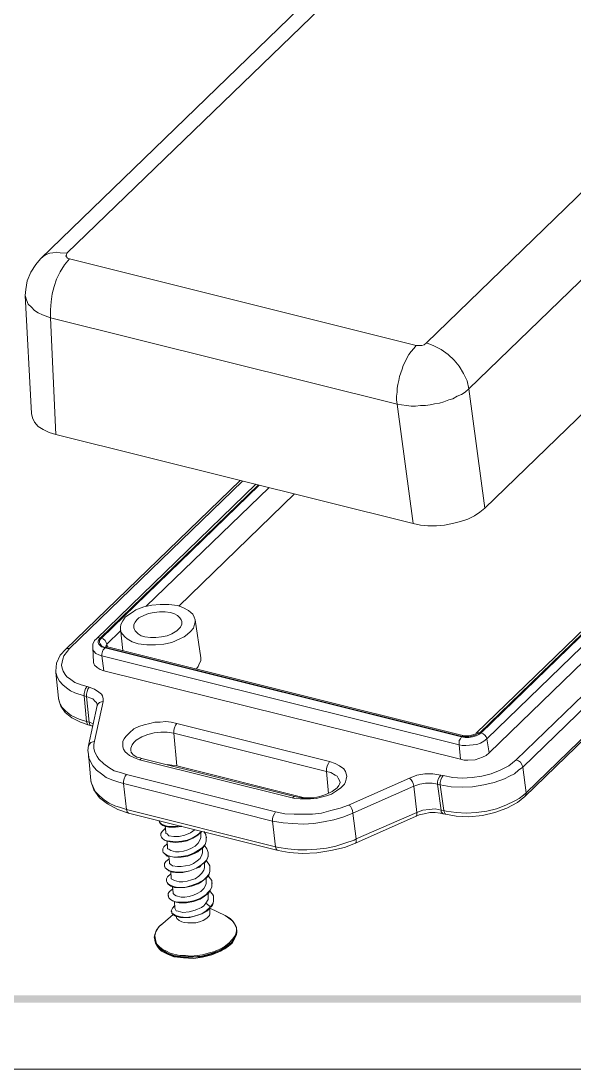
# Model space of a CAD drawing. Header units: millimetres. Extents: x 0 to 282, y 0 to 196.
# Drawn here: x 129 to 167.2, y 0 to 72.3 of the extents above; entities that cross this region are included whole.
import ezdxf

# ---------------------------------------------------------------- set-up
doc = ezdxf.new("R2010")
doc.units = ezdxf.units.MM

msp = doc.modelspace()

# ---------------------------------------------------------------- hatches: boundary and pattern name
h = msp.add_hatch(color=0)
h.dxf.hatch_style = 2
h.paths.add_polyline_path([(277.071561, 4.572), (276.563561, 5.08), (4.826, 4.572)])
h = msp.add_hatch(color=0)
h.dxf.hatch_style = 2
h.paths.add_polyline_path([(276.563561, 5.08), (4.826, 4.572), (4.826, 5.08)])

# ---------------------------------------------------------------- linework, layer by layer
at = {"color": 0, "lineweight": 0}
msp.add_lwpolyline([(0, 0), (281.643667, 0), (281.643667, 195.707), (0, 195.707)], close=True, dxfattribs=at)
for points in [[(155.109227, 78.401227), (132.206894, 56.260894)], [(153.246561, 78.020228), (130.386561, 55.879894)], [(157.014227, 50.080227), (179.874227, 72.220561)], [(159.935227, 46.905227), (182.837561, 69.045561)], [(161.035894, 38.692561), (184.361561, 61.256227)], [(130.386561, 55.879894), (130.047894, 55.498894), (129.709227, 54.948561), (129.455227, 54.355894), (129.370561, 53.763227), (129.328228, 53.339894)], [(132.206894, 56.260894), (131.741228, 56.303227), (131.487227, 56.345561), (131.233227, 56.303227), (131.021561, 56.260894), (130.767561, 56.176227), (130.555894, 56.049227), (130.386561, 55.879894)], [(132.376227, 55.879894), (132.037561, 55.456561), (131.741228, 54.990894), (131.487227, 54.482894), (131.317894, 53.974894), (131.190894, 53.466894), (131.106227, 52.916561), (131.063894, 52.366228), (131.063894, 51.815894)], [(132.206894, 56.260894), (132.164561, 56.133894), (132.122227, 56.091561), (132.164561, 56.006894), (132.249227, 55.922228), (132.376227, 55.879894)], [(132.376227, 55.879894), (156.294561, 49.910894)], [(129.328228, 53.339894), (129.412894, 53.043561), (129.539894, 52.747228), (129.751561, 52.535561), (129.963227, 52.323894), (130.217227, 52.154561), (130.513561, 52.027561), (131.063894, 51.815894)], [(129.328228, 53.339894), (129.751561, 45.211894)], [(131.063894, 51.815894), (154.982227, 45.846894)], [(131.063894, 51.815894), (131.444894, 43.772561)], [(156.294561, 49.910894), (156.125227, 49.699227), (155.955894, 49.487561), (155.786561, 49.275894), (155.659561, 49.021894), (155.532561, 48.767894), (155.405561, 48.513894), (155.320894, 48.259894), (155.236227, 48.005894), (155.151561, 47.751894), (155.109227, 47.497894), (155.024561, 47.201561), (154.982227, 46.947561), (154.982227, 46.693561), (154.939894, 46.397228), (154.939894, 46.143227), (154.982227, 45.846894)], [(156.294561, 49.910894), (156.463894, 49.910894), (156.675561, 49.910894), (156.844894, 49.953227), (157.014227, 50.080227)], [(157.014227, 50.080227), (157.522227, 49.868561), (158.030228, 49.614561), (158.495894, 49.275894), (158.919227, 48.894894), (159.257894, 48.471561), (159.554228, 47.963561), (159.808227, 47.455561), (159.935227, 46.905227)], [(154.982227, 45.846894), (155.278561, 45.804561), (155.617227, 45.762227), (155.955894, 45.719894), (156.252227, 45.719894), (156.590894, 45.762227), (156.929561, 45.762227), (157.268227, 45.804561), (157.564561, 45.889227), (157.903227, 45.931561), (158.199561, 46.016227), (158.538227, 46.143227), (158.834561, 46.227894), (159.130894, 46.397228), (159.427227, 46.524227), (159.681227, 46.693561), (159.935227, 46.905227)], [(159.935227, 46.905227), (161.035894, 38.692561)], [(154.982227, 45.846894), (156.082894, 37.634228)], [(183.768894, 45.719894), (160.443227, 23.156333)], [(184.022894, 45.762227), (160.697228, 23.198667)], [(160.781894, 23.198667), (184.065227, 45.762227)], [(129.751561, 45.211894), (129.836227, 44.915561), (129.963227, 44.619227), (130.217227, 44.322894), (130.555894, 44.111228), (130.979227, 43.899561), (131.444894, 43.772561)], [(161.162894, 22.775333), (184.488561, 45.338894)], [(184.615561, 44.365228), (161.332227, 21.801667)], [(156.082894, 37.634228), (131.444894, 43.772561)], [(163.194894, 21.336), (186.520561, 43.857227)], [(163.660561, 20.828), (186.943894, 43.391561)], [(187.113227, 41.359561), (163.787561, 18.796)], [(187.197894, 41.613561), (163.872227, 19.05)], [(144.144894, 40.597561), (132.122227, 28.955894)], [(144.314227, 40.555228), (132.376227, 28.998227)], [(145.245561, 40.343561), (134.238894, 29.675561)], [(145.414894, 40.301227), (134.492894, 29.717894)], [(134.577561, 29.717894), (145.457227, 40.258894)], [(137.667894, 31.919227), (146.134561, 40.089561)], [(147.912561, 39.666227), (139.911561, 31.919227)], [(156.082894, 37.634228), (156.590894, 37.507227), (157.098894, 37.464894), (157.691561, 37.464894), (158.241894, 37.507227), (158.792227, 37.634228), (159.342561, 37.761227), (159.850561, 37.930561), (160.316228, 38.142227), (160.697228, 38.396227), (161.035894, 38.692561)], [(139.826894, 31.961561), (139.234227, 32.046227), (138.641561, 32.046227), (138.048894, 32.003894), (137.498561, 31.876894), (136.948228, 31.665228), (136.694227, 31.495894), (136.440227, 31.326561), (136.228561, 31.157228), (136.059227, 30.903227), (135.932227, 30.649227), (135.889894, 30.479894), (135.889894, 30.352894)], [(141.054561, 30.987894), (140.969894, 31.157228), (140.885227, 31.368894), (140.758227, 31.495894), (140.588894, 31.622894), (140.207894, 31.834561), (139.826894, 31.961561)], [(139.318894, 31.495894), (138.980227, 31.538228), (138.599227, 31.538228), (138.218227, 31.495894), (137.837227, 31.411227), (137.498561, 31.284227), (137.159894, 31.114894), (137.032894, 30.987894), (136.905894, 30.818561), (136.821227, 30.649227), (136.821227, 30.437561)], [(140.123227, 30.860894), (140.080894, 30.987894), (139.996227, 31.114894), (139.826894, 31.284227), (139.572894, 31.411227), (139.318894, 31.495894)], [(136.821227, 30.437561), (136.863561, 30.310561), (136.905894, 30.225894), (137.117561, 30.014228), (137.329227, 29.887227), (137.583227, 29.802561)], [(137.117561, 29.336894), (137.710227, 29.252228), (138.302894, 29.252228), (138.895561, 29.294561), (139.445894, 29.421561), (139.996227, 29.675561), (140.292561, 29.802561), (140.504227, 29.971894), (140.715894, 30.183561), (140.927561, 30.395228), (141.012227, 30.691561), (141.054561, 30.818561), (141.054561, 30.987894)], [(137.583227, 29.802561), (137.964227, 29.760227), (138.345227, 29.760227), (138.726227, 29.802561), (139.107227, 29.887227), (139.445894, 30.014228), (139.784561, 30.225894), (139.911561, 30.352894), (140.038561, 30.479894), (140.123227, 30.691561), (140.123227, 30.860894)], [(141.435561, 28.363228), (141.054561, 30.987894)], [(134.238894, 29.675561), (134.111894, 29.548561), (133.984894, 29.294561), (133.984894, 29.040561)], [(134.492894, 29.717894), (134.365894, 29.760227), (134.238894, 29.675561)], [(134.492894, 29.717894), (134.408227, 29.633227), (134.365894, 29.506227), (134.365894, 29.421561), (134.408227, 29.294561), (134.492894, 29.209894), (134.577561, 29.125227), (134.831561, 29.040561)], [(134.831561, 29.082894), (134.619894, 29.167561), (134.535227, 29.252228), (134.492894, 29.336894), (134.450561, 29.421561), (134.450561, 29.548561), (134.492894, 29.633227), (134.577561, 29.717894)], [(134.577561, 29.717894), (134.704561, 29.675561), (134.831561, 29.548561), (134.916227, 29.421561), (134.958561, 29.294561)], [(134.958561, 29.294561), (135.889894, 30.225894)], [(135.889894, 30.352894), (135.932227, 30.141227), (136.059227, 29.971894), (136.186227, 29.802561), (136.355561, 29.675561), (136.694227, 29.463894), (137.117561, 29.336894)], [(136.059227, 28.871227), (135.889894, 30.352894)], [(132.122227, 28.955894), (131.741228, 28.532561), (131.487227, 27.982227), (131.444894, 27.431894), (131.444894, 27.347228)], [(132.376227, 28.998227), (132.249227, 28.998227), (132.122227, 28.955894)], [(132.376227, 28.998227), (132.249227, 28.828894)], [(133.984894, 29.040561), (133.984894, 28.913561), (134.069561, 28.828894), (134.196561, 28.659561), (134.408227, 28.574894), (134.619894, 28.490228)], [(133.984894, 29.040561), (134.027227, 28.066894)], [(134.831561, 29.040561), (134.704561, 28.913561), (134.662227, 28.786561), (134.619894, 28.617227), (134.619894, 28.490228)], [(134.831561, 29.082894), (134.873894, 29.082894)], [(134.831561, 29.040561), (159.427227, 22.902333)], [(135.000894, 29.125227), (134.958561, 29.125227), (134.873894, 29.167561)], [(134.873894, 29.167561), (134.916227, 29.167561)], [(134.873894, 29.082894), (134.916227, 29.125227), (135.000894, 29.125227)], [(159.469561, 22.944667), (134.873894, 29.082894)], [(134.958561, 29.294561), (134.916227, 29.209894), (134.916227, 29.167561)], [(134.958561, 29.294561), (135.000894, 29.125227)], [(159.596561, 22.987), (135.000894, 29.125227)], [(132.249227, 28.828894), (131.995227, 28.490228), (131.910561, 28.278561), (131.868227, 28.066894), (131.825894, 27.855227), (131.868227, 27.643561), (131.952894, 27.431894), (132.079894, 27.220227), (132.206894, 27.050894), (132.376227, 26.923894), (132.757228, 26.669894), (133.180561, 26.500561), (133.603894, 26.373561)], [(134.619894, 28.490228), (159.257894, 22.352)], [(134.746894, 27.474227), (134.619894, 28.490228)], [(141.139227, 27.601227), (141.266227, 27.770561), (141.350894, 27.982227), (141.435561, 28.151561), (141.435561, 28.363228)], [(134.746894, 27.474227), (134.492894, 27.558894), (134.281228, 27.685894), (134.111894, 27.855227), (134.069561, 27.939894), (134.027227, 28.066894)], [(159.342561, 21.378333), (134.746894, 27.474227)], [(131.444894, 27.347228), (131.529561, 27.050894), (131.698894, 26.754561), (131.910561, 26.500561), (132.164561, 26.288894), (132.460894, 26.077227), (132.757228, 25.950228), (133.392227, 25.738561)], [(131.444894, 27.347228), (131.614228, 25.569227), (131.614228, 25.526894), (131.783561, 25.018894), (132.079894, 24.595667), (132.545561, 24.214667), (133.138228, 23.918333)], [(133.603894, 26.373561), (133.476894, 26.246561), (133.434561, 26.077227), (133.392227, 25.907894), (133.392227, 25.738561)], [(133.730894, 26.331227), (133.646227, 26.204228), (133.603894, 26.034894), (133.561561, 25.865561), (133.561561, 25.696227)], [(133.603894, 26.373561), (133.730894, 26.331227)], [(133.730894, 26.331227), (134.111894, 26.204228), (134.408227, 25.992561), (134.577561, 25.865561), (134.662227, 25.738561), (134.704561, 25.526894), (134.704561, 25.357561)], [(131.698894, 25.272894), (131.614228, 25.569227)], [(133.392227, 25.738561), (133.561561, 25.696227)], [(133.561561, 23.960667), (133.392227, 25.738561)], [(133.561561, 25.696227), (133.773227, 25.611561), (133.984894, 25.526894), (134.154227, 25.357561), (134.238894, 25.272894), (134.281228, 25.145894)], [(133.561561, 25.696227), (133.730894, 23.918333)], [(134.704561, 25.357561), (134.111894, 22.606)], [(134.704561, 25.357561), (134.577561, 25.315228), (134.450561, 25.272894), (134.365894, 25.188228), (134.281228, 25.103561)], [(131.698894, 25.272894), (131.741228, 25.188228)], [(133.561561, 23.960667), (133.053561, 24.13), (132.503227, 24.384), (132.291561, 24.553333), (132.079894, 24.722667), (131.868227, 24.934227), (131.741228, 25.188228)], [(134.281228, 25.061228), (133.688561, 22.309667)], [(134.281228, 25.061228), (134.281228, 25.103561), (134.281228, 25.145894)], [(134.281228, 25.103561), (134.281228, 25.061228)], [(134.281228, 25.103561), (134.323561, 25.103561)], [(133.138228, 23.918333), (133.730894, 23.706667)], [(133.730894, 23.706667), (133.646227, 23.749), (133.603894, 23.833667), (133.561561, 23.960667)], [(133.730894, 23.918333), (133.561561, 23.960667)], [(133.984894, 23.833667), (133.730894, 23.918333)], [(133.773227, 23.749), (133.730894, 23.918333)], [(137.202227, 21.336), (136.863561, 21.463), (136.524894, 21.632333), (136.355561, 21.759333), (136.228561, 21.886333), (136.101561, 22.055667), (136.059227, 22.225), (136.059227, 22.436667), (136.059227, 22.606), (136.143894, 22.775333), (136.270894, 22.944667), (136.524894, 23.198667), (136.821227, 23.452667), (137.159894, 23.622), (137.540894, 23.749), (137.921894, 23.833667), (138.260561, 23.918333), (138.641561, 23.918333), (139.022561, 23.960667), (139.403561, 23.918333), (139.784561, 23.833667)], [(133.900227, 23.664333), (133.730894, 23.706667)], [(133.900227, 23.664333), (133.815561, 23.706667), (133.773227, 23.749)], [(133.900227, 23.664333), (133.984894, 23.664333)], [(134.027227, 23.833667), (133.984894, 23.833667)], [(136.609561, 21.928667), (136.609561, 22.140333), (136.694227, 22.352), (136.821227, 22.521333), (136.990561, 22.690667), (137.371561, 22.902333), (137.794894, 23.071667), (138.218227, 23.198667), (138.683894, 23.241), (139.107227, 23.241), (139.572894, 23.156333)], [(139.784561, 23.833667), (139.699894, 23.706667), (139.615228, 23.537333), (139.572894, 23.368), (139.572894, 23.156333)], [(139.572894, 23.156333), (150.113894, 20.531667)], [(139.572894, 23.156333), (139.784561, 20.912667)], [(139.784561, 23.833667), (150.325561, 21.209)], [(160.443227, 23.156333), (160.400894, 23.114), (160.273894, 23.071667), (160.104561, 23.029333), (159.935227, 22.987), (159.765894, 22.987), (159.638894, 22.987), (159.596561, 22.987)], [(160.697228, 23.198667), (160.527894, 23.114), (160.358561, 23.029333)], [(160.697228, 23.198667), (160.570227, 23.198667), (160.443227, 23.156333)], [(160.443227, 22.987), (160.612561, 23.071667), (160.781894, 23.198667)], [(160.781894, 23.198667), (160.908894, 23.114), (161.035894, 23.029333), (161.120561, 22.902333), (161.162894, 22.775333)], [(134.111894, 22.606), (133.984894, 22.563667), (133.857894, 22.521333), (133.773227, 22.436667), (133.688561, 22.309667)], [(134.111894, 22.606), (134.069561, 22.394333), (134.069561, 22.140333), (134.111894, 21.928667), (134.196561, 21.717), (134.281228, 21.547667), (134.408227, 21.378333), (134.746894, 21.039667), (135.085561, 20.785667), (135.466561, 20.574), (135.889894, 20.447), (136.313227, 20.32)], [(159.427227, 22.902333), (159.342561, 22.775333), (159.257894, 22.648333), (159.257894, 22.521333), (159.257894, 22.352)], [(159.257894, 22.352), (159.469561, 22.309667), (159.723561, 22.309667), (160.231561, 22.352), (160.485561, 22.394333), (160.739561, 22.479), (160.951227, 22.606), (161.162894, 22.775333)], [(159.427227, 22.902333), (159.681227, 22.86), (159.935227, 22.86), (160.189227, 22.902333), (160.443227, 22.987)], [(159.469561, 22.944667), (159.511894, 22.987), (159.596561, 22.987)], [(159.596561, 22.902333), (159.469561, 22.944667)], [(159.596561, 22.902333), (159.681227, 22.902333)], [(160.358561, 23.029333), (160.019894, 22.944667), (159.681227, 22.902333)], [(161.332227, 21.801667), (161.162894, 22.775333)], [(133.688561, 22.309667), (133.646227, 21.971), (133.688561, 21.717)], [(133.688561, 21.717), (133.688561, 21.505333), (133.773227, 21.293667), (133.984894, 20.912667), (134.238894, 20.616333), (134.577561, 20.362333), (134.916227, 20.108333), (135.297227, 19.939), (135.720561, 19.812), (136.101561, 19.685)], [(133.688561, 21.717), (133.857894, 19.896667), (133.857894, 19.854333), (134.069561, 19.261667), (134.450561, 18.711333), (135.000894, 18.288), (135.720561, 17.907)], [(136.609561, 21.886333), (136.694227, 21.759333), (136.778894, 21.674667), (137.032894, 21.505333)], [(159.342561, 21.378333), (159.257894, 22.352)], [(161.332227, 21.801667), (161.120561, 21.632333), (160.866561, 21.505333), (160.612561, 21.420667), (160.358561, 21.336), (159.850561, 21.293667), (159.596561, 21.293667), (159.342561, 21.378333)], [(137.032894, 21.505333), (137.244561, 21.463)], [(137.202227, 21.336), (137.286894, 21.378333), (137.371561, 21.420667)], [(147.743227, 18.711333), (137.202227, 21.336)], [(137.244561, 21.463), (137.371561, 21.420667)], [(147.912561, 18.796), (137.371561, 21.420667)], [(139.784561, 20.912667), (139.445894, 20.955), (139.149561, 20.997333)], [(150.325561, 21.209), (150.706561, 21.082), (151.002894, 20.912667), (151.299228, 20.701), (151.426227, 20.531667), (151.468561, 20.362333), (151.510894, 20.193), (151.468561, 19.981333), (151.426227, 19.812), (151.341561, 19.642667), (151.087561, 19.388667), (150.791227, 19.177), (150.452561, 18.965333), (150.113894, 18.838333), (149.732894, 18.753667), (149.394227, 18.669), (149.013228, 18.626667), (148.632228, 18.626667), (148.293561, 18.626667), (147.912561, 18.669)], [(150.325561, 21.209), (150.240894, 21.082), (150.156228, 20.912667), (150.113894, 20.701), (150.113894, 20.531667)], [(158.157228, 20.235333), (158.834561, 20.108333), (159.469561, 20.066), (160.146894, 20.108333), (160.824227, 20.193), (161.459227, 20.362333), (162.094227, 20.616333), (162.686894, 20.912667), (162.940894, 21.124333), (163.194894, 21.336)], [(163.194894, 21.336), (163.364228, 21.251333), (163.491227, 21.166667), (163.575894, 20.997333), (163.660561, 20.828)], [(136.313227, 20.32), (136.228561, 20.193), (136.143894, 20.023667), (136.101561, 19.854333), (136.101561, 19.685)], [(136.313227, 20.32), (146.600227, 17.737667)], [(148.589894, 18.711333), (139.784561, 20.912667)], [(150.113894, 20.531667), (150.410227, 20.447), (150.706561, 20.277667), (150.833561, 20.193), (150.918227, 20.066), (151.002894, 19.896667), (151.045227, 19.769667)], [(150.113894, 20.531667), (150.240894, 19.007667)], [(155.828894, 20.066), (156.336894, 20.277667), (156.887227, 20.362333), (157.437561, 20.362333), (157.987894, 20.277667)], [(157.987894, 20.277667), (157.903227, 20.150667), (157.818561, 19.981333), (157.776227, 19.812), (157.776227, 19.642667)], [(157.945561, 19.600333), (158.707561, 19.473333), (159.469561, 19.431), (160.189227, 19.473333), (160.951227, 19.600333), (161.670894, 19.769667), (162.390561, 20.023667), (162.729227, 20.193), (163.067894, 20.362333), (163.364228, 20.616333), (163.660561, 20.828)], [(157.987894, 20.277667), (158.157228, 20.235333)], [(163.660561, 20.828), (163.872227, 19.05)], [(136.313227, 17.907), (135.889894, 18.034), (135.508894, 18.161), (135.127894, 18.330333), (134.789227, 18.542), (134.450561, 18.838333), (134.154227, 19.134667), (133.984894, 19.515667), (133.900227, 19.727333), (133.857894, 19.896667)], [(136.101561, 19.685), (136.313227, 17.907)], [(136.101561, 19.685), (146.388561, 17.102667)], [(147.912561, 18.796), (148.378227, 18.711333), (148.801561, 18.711333), (149.224894, 18.711333), (149.648227, 18.796), (150.071561, 18.923), (150.494894, 19.134667), (150.833561, 19.388667), (150.960561, 19.558), (151.002894, 19.642667), (151.045227, 19.769667)], [(151.637894, 18.203333), (155.828894, 20.066)], [(155.828894, 20.066), (155.955894, 19.939), (156.040561, 19.812), (156.082894, 19.685), (156.125227, 19.515667)], [(156.125227, 19.515667), (156.548561, 19.642667), (156.929561, 19.727333), (157.395227, 19.727333), (157.776227, 19.642667)], [(157.776227, 19.642667), (158.030228, 17.864667)], [(157.776227, 19.642667), (157.945561, 19.600333)], [(158.157228, 20.235333), (158.072561, 20.108333), (157.987894, 19.939), (157.945561, 19.769667), (157.945561, 19.600333)], [(157.945561, 19.600333), (158.199561, 17.822333)], [(147.743227, 18.711333), (147.827894, 18.753667), (147.912561, 18.796)], [(151.934227, 17.653), (156.125227, 19.515667)], [(156.125227, 19.515667), (156.336894, 17.695333)], [(158.326561, 17.568333), (159.046227, 17.441333), (159.935227, 17.399), (160.866561, 17.483667), (161.713227, 17.695333), (162.559894, 17.991667), (163.279561, 18.372667), (163.787561, 18.796)], [(163.702894, 18.880667), (163.406561, 18.669), (163.110227, 18.499667), (162.475227, 18.203333), (161.840228, 17.949333), (161.162894, 17.78), (160.443227, 17.695333), (159.765894, 17.653), (159.046227, 17.695333), (158.368894, 17.78)], [(163.702894, 18.880667), (163.872227, 19.05)], [(163.787561, 18.796), (163.872227, 18.923), (163.872227, 19.05)], [(146.600227, 17.737667), (147.235227, 17.610667), (147.870227, 17.568333), (148.505227, 17.568333), (149.140227, 17.568333), (149.775227, 17.653), (150.410227, 17.822333), (151.045227, 17.991667), (151.637894, 18.203333)], [(147.743227, 18.711333), (147.912561, 18.669)], [(151.637894, 18.203333), (151.764894, 18.118667), (151.849561, 17.949333), (151.891894, 17.822333), (151.934227, 17.653)], [(135.720561, 17.907), (136.440227, 17.653)], [(136.440227, 17.653), (136.397894, 17.695333), (136.355561, 17.737667), (136.313227, 17.907)], [(146.600227, 15.324667), (136.313227, 17.907)], [(136.440227, 17.653), (146.769561, 15.070667), (147.531561, 14.943667), (148.462894, 14.859), (149.436561, 14.901333), (150.410227, 15.070667), (151.341561, 15.282333), (152.103561, 15.578667)], [(146.600227, 17.737667), (146.515561, 17.610667), (146.430894, 17.441333), (146.388561, 17.272), (146.388561, 17.102667)], [(146.388561, 17.102667), (147.108227, 16.975667), (147.785561, 16.933333), (148.505227, 16.891), (149.224894, 16.933333), (149.902227, 17.060333), (150.621894, 17.187333), (151.299228, 17.399), (151.934227, 17.653)], [(152.145894, 15.875), (151.934227, 17.653)], [(156.294561, 17.441333), (152.103561, 15.578667)], [(156.336894, 17.695333), (152.145894, 15.875)], [(156.294561, 17.441333), (156.336894, 17.483667), (156.336894, 17.568333), (156.336894, 17.695333)], [(156.294561, 17.441333), (156.506227, 17.526), (156.844894, 17.610667), (157.225894, 17.695333), (157.606894, 17.695333), (157.945561, 17.653), (158.157228, 17.610667)], [(158.030228, 17.864667), (157.606894, 17.949333), (157.183561, 17.907), (156.760227, 17.864667), (156.336894, 17.695333)], [(158.157228, 17.610667), (158.114894, 17.653), (158.030228, 17.737667), (158.030228, 17.864667)], [(158.199561, 17.822333), (158.030228, 17.864667)], [(158.326561, 17.568333), (158.157228, 17.610667)], [(158.241894, 17.695333), (158.199561, 17.822333)], [(158.199561, 17.822333), (158.368894, 17.78)], [(158.326561, 17.568333), (158.284227, 17.610667), (158.241894, 17.695333)], [(138.556894, 17.145), (138.599227, 17.018), (138.641561, 16.933333), (138.810894, 16.806333), (139.022561, 16.721667), (139.234227, 16.679333), (139.699894, 16.679333), (140.123227, 16.721667)], [(138.556894, 17.145), (138.556894, 17.102667)], [(138.556894, 17.102667), (138.599227, 17.018), (138.683894, 16.933333), (138.853227, 16.848667), (139.022561, 16.764), (139.234227, 16.721667), (139.657561, 16.721667), (140.080894, 16.764)], [(139.022561, 16.340667), (138.980227, 16.764)], [(146.600227, 15.324667), (146.388561, 17.102667)], [(138.980227, 16.594667), (138.768561, 16.383), (138.683894, 16.256), (138.683894, 16.129)], [(138.683894, 16.086667), (138.726227, 16.002), (138.768561, 15.917333), (138.937894, 15.790333), (139.107227, 15.748), (139.318894, 15.705667), (139.699894, 15.663333), (140.123227, 15.705667), (140.504227, 15.790333), (140.842894, 15.917333), (141.181561, 16.129), (141.477894, 16.383)], [(138.683894, 16.086667), (138.726227, 16.002), (138.768561, 15.917333), (138.937894, 15.790333), (139.107227, 15.705667), (139.318894, 15.663333), (139.699894, 15.621), (140.123227, 15.663333), (140.504227, 15.748), (140.885227, 15.917333), (141.223894, 16.129), (141.520227, 16.383)], [(138.683894, 16.129), (138.683894, 16.086667)], [(138.810894, 15.028333), (138.853227, 14.943667), (138.937894, 14.859), (139.149561, 14.732), (139.361227, 14.647333), (139.615228, 14.605), (140.080894, 14.647333), (140.546561, 14.732), (140.969894, 14.901333), (141.393227, 15.155333), (141.562561, 15.282333), (141.731894, 15.494), (141.816561, 15.705667), (141.816561, 15.959667)], [(138.810894, 15.028333), (138.853227, 14.943667), (138.937894, 14.859), (139.107227, 14.689667), (139.361227, 14.647333), (139.572894, 14.605), (140.080894, 14.605), (140.546561, 14.689667), (141.012227, 14.859), (141.223894, 14.986), (141.393227, 15.113), (141.604894, 15.282333), (141.731894, 15.494), (141.816561, 15.705667), (141.816561, 15.959667)], [(139.022561, 16.340667), (139.022561, 16.256), (139.107227, 16.213667), (139.234227, 16.086667), (139.572894, 16.044333)], [(141.054561, 16.51), (140.715894, 16.298333), (140.334894, 16.129), (139.953894, 16.044333), (139.572894, 16.044333)], [(139.699894, 14.986), (139.953894, 14.986), (140.250227, 15.028333), (140.546561, 15.113), (140.800561, 15.24), (141.054561, 15.367), (141.266227, 15.578667), (141.393227, 15.832667), (141.435561, 15.959667), (141.435561, 16.086667)], [(141.435561, 16.086667), (141.435561, 16.298333)], [(141.816561, 15.959667), (141.774227, 16.171333), (141.647227, 16.383)], [(141.816561, 15.959667), (141.858894, 15.959667)], [(139.107227, 15.536333), (138.895561, 15.324667), (138.810894, 15.197667), (138.810894, 15.070667)], [(139.149561, 15.282333), (139.107227, 15.705667)], [(139.149561, 15.282333), (139.149561, 15.197667), (139.234227, 15.155333), (139.361227, 15.070667), (139.699894, 14.986)], [(141.562561, 15.070667), (141.562561, 15.24)], [(141.858894, 15.197667), (141.689561, 15.409333)], [(141.943561, 14.943667), (141.901227, 15.070667), (141.858894, 15.197667)], [(146.769561, 15.070667), (146.684894, 15.113), (146.642561, 15.197667), (146.600227, 15.324667)], [(146.600227, 15.324667), (146.811894, 15.282333)], [(152.018894, 15.790333), (151.383894, 15.578667), (150.748894, 15.367), (150.113894, 15.24), (149.436561, 15.155333), (148.759227, 15.113), (148.124227, 15.113), (147.446894, 15.197667), (146.811894, 15.282333)], [(152.018894, 15.790333), (152.145894, 15.875)], [(152.103561, 15.578667), (152.145894, 15.621), (152.145894, 15.705667), (152.145894, 15.832667)], [(138.810894, 15.070667), (138.810894, 15.028333)], [(138.937894, 13.97), (138.980227, 13.885333), (139.064894, 13.800667), (139.276561, 13.673667), (139.530561, 13.631333), (139.742227, 13.589), (140.207894, 13.589), (140.673561, 13.673667), (141.139227, 13.843), (141.520227, 14.097), (141.689561, 14.266333), (141.858894, 14.435667), (141.943561, 14.689667), (141.943561, 14.901333)], [(138.937894, 14.012333), (138.980227, 13.885333), (139.064894, 13.800667), (139.234227, 13.673667), (139.488227, 13.589), (139.699894, 13.546667), (140.207894, 13.546667), (140.673561, 13.673667), (141.139227, 13.843), (141.350894, 13.927667), (141.520227, 14.097), (141.731894, 14.266333), (141.858894, 14.435667), (141.943561, 14.647333), (141.943561, 14.901333)], [(139.234227, 14.478), (139.022561, 14.308667), (138.937894, 14.181667), (138.937894, 14.012333)], [(139.276561, 14.266333), (139.234227, 14.689667)], [(139.826894, 13.97), (140.080894, 13.97), (140.377227, 14.012333), (140.673561, 14.054667), (140.927561, 14.181667), (141.181561, 14.351), (141.393227, 14.520333), (141.520227, 14.774333), (141.562561, 14.901333), (141.562561, 15.070667)], [(141.943561, 14.901333), (141.943561, 14.943667)], [(138.937894, 14.012333), (138.937894, 13.97)], [(139.064894, 12.954), (139.107227, 12.869333), (139.191894, 12.784667), (139.403561, 12.657667), (139.615228, 12.573), (139.869227, 12.530667), (140.334894, 12.530667), (140.800561, 12.657667), (141.223894, 12.827), (141.647227, 13.038667), (141.816561, 13.208), (141.985894, 13.419667), (142.070561, 13.631333), (142.070561, 13.843)], [(139.064894, 12.954), (139.107227, 12.869333), (139.191894, 12.742333), (139.361227, 12.615333), (139.615228, 12.530667), (139.826894, 12.530667), (140.334894, 12.530667), (140.800561, 12.615333), (141.266227, 12.784667), (141.477894, 12.911667), (141.647227, 13.038667), (141.858894, 13.208), (141.985894, 13.377333), (142.070561, 13.631333), (142.070561, 13.843)], [(139.826894, 13.97), (139.488227, 14.012333), (139.361227, 14.097), (139.276561, 14.181667), (139.276561, 14.266333)], [(139.953894, 12.911667), (140.207894, 12.911667), (140.504227, 12.954), (140.800561, 13.038667), (141.054561, 13.123333), (141.308561, 13.292667), (141.520227, 13.504333), (141.647227, 13.716), (141.689561, 13.885333), (141.689561, 14.012333)], [(141.689561, 14.012333), (141.689561, 14.224)], [(142.070561, 13.885333), (142.070561, 14.012333), (141.985894, 14.139333), (141.816561, 14.393333)], [(142.070561, 13.843), (142.070561, 13.885333)], [(139.361227, 13.462), (139.149561, 13.250333), (139.064894, 13.123333), (139.064894, 12.996333)], [(139.403561, 13.208), (139.361227, 13.631333)], [(139.953894, 12.911667), (139.615228, 12.996333), (139.488227, 13.081), (139.403561, 13.123333), (139.403561, 13.208)], [(141.816561, 12.996333), (141.816561, 13.165667)], [(142.197561, 12.827), (142.197561, 12.996333), (142.112894, 13.123333), (141.943561, 13.335)], [(139.064894, 12.996333), (139.064894, 12.954)], [(139.191894, 11.938), (139.234227, 11.811), (139.318894, 11.726333), (139.530561, 11.599333), (139.742227, 11.514667), (139.996227, 11.514667), (140.461894, 11.514667), (140.927561, 11.599333), (141.393227, 11.768667), (141.774227, 12.022667), (141.943561, 12.192), (142.112894, 12.361333), (142.197561, 12.573), (142.197561, 12.827)], [(139.191894, 11.938), (139.234227, 11.811), (139.318894, 11.726333), (139.488227, 11.599333), (139.742227, 11.514667), (139.953894, 11.472333), (140.461894, 11.472333), (140.927561, 11.557), (141.393227, 11.726333), (141.604894, 11.853333), (141.774227, 11.980333), (141.985894, 12.149667), (142.112894, 12.361333), (142.197561, 12.573), (142.197561, 12.827)], [(139.488227, 12.403667), (139.276561, 12.234333), (139.191894, 12.107333), (139.191894, 11.938)], [(139.530561, 12.149667), (139.488227, 12.573)], [(141.816561, 12.996333), (141.816561, 12.827), (141.774227, 12.7), (141.647227, 12.446), (141.435561, 12.234333), (141.181561, 12.107333), (140.927561, 11.980333), (140.631227, 11.895667), (140.334894, 11.853333), (140.080894, 11.853333)], [(142.197561, 12.827), (142.239894, 12.827)], [(139.191894, 11.938), (139.234227, 11.938)], [(140.080894, 11.853333), (139.742227, 11.938), (139.615228, 12.022667), (139.530561, 12.107333), (139.530561, 12.149667)], [(141.943561, 11.938), (141.943561, 11.811), (141.943561, 11.684), (141.774227, 11.43)], [(141.943561, 11.938), (141.943561, 12.149667)], [(142.324561, 11.811), (142.324561, 11.938), (142.239894, 12.065), (142.070561, 12.276667)], [(142.112894, 11.176), (142.282228, 11.43), (142.324561, 11.599333), (142.324561, 11.726333)], [(142.155228, 11.176), (142.239894, 11.303), (142.282228, 11.472333), (142.324561, 11.599333), (142.324561, 11.768667)], [(142.324561, 11.726333), (142.324561, 11.811)], [(139.615228, 11.260667), (139.488227, 11.091333), (139.445894, 11.006667), (139.403561, 10.879667)], [(139.403561, 10.879667), (139.445894, 10.837333)], [(139.445894, 10.837333), (139.445894, 10.752667), (139.530561, 10.710333), (139.699894, 10.583333), (139.869227, 10.541), (140.038561, 10.498667), (140.419561, 10.456333), (140.800561, 10.498667), (141.139227, 10.583333), (141.520227, 10.710333), (141.816561, 10.922), (142.112894, 11.176)], [(139.657561, 11.091333), (139.615228, 11.557)], [(140.207894, 10.795), (139.869227, 10.879667), (139.742227, 10.922), (139.699894, 11.006667), (139.657561, 11.091333)], [(139.699894, 10.541), (140.038561, 10.456333), (140.334894, 10.456333), (140.673561, 10.456333), (141.012227, 10.541), (141.308561, 10.625667), (141.604894, 10.752667), (141.901227, 10.922), (142.112894, 11.176)], [(141.774227, 11.43), (141.647227, 11.260667), (141.477894, 11.133667), (141.054561, 10.964333), (140.631227, 10.837333), (140.207894, 10.795)], [(140.292561, 10.117667), (140.546561, 10.075333), (140.800561, 10.075333), (141.096894, 10.075333), (141.350894, 10.16), (141.604894, 10.244667), (141.858894, 10.414), (142.028227, 10.583333), (142.070561, 10.710333), (142.070561, 10.879667)], [(141.774227, 11.43), (142.112894, 11.176)], [(142.070561, 10.879667), (142.070561, 11.091333)], [(143.128894, 10.583333), (142.070561, 11.091333)], [(142.155228, 11.176), (142.112894, 11.176)], [(142.112894, 11.176), (142.155228, 11.176)], [(138.810894, 10.033), (139.530561, 10.668)], [(139.445894, 10.837333), (139.445894, 10.752667), (139.530561, 10.668), (139.699894, 10.541)], [(143.128894, 10.583333), (143.467561, 10.371667), (143.594561, 10.244667), (143.721561, 10.075333), (143.806227, 9.906), (143.890894, 9.736667), (143.890894, 9.525), (143.848561, 9.313333), (143.763894, 9.144), (143.636894, 8.974667), (143.382894, 8.678333), (143.044227, 8.424333), (142.705561, 8.255), (142.324561, 8.085667), (141.943561, 8.001), (141.562561, 7.874), (141.181561, 7.831667), (140.758227, 7.789333), (140.377227, 7.831667), (139.996227, 7.831667), (139.572894, 7.916333)], [(140.292561, 10.117667), (140.123227, 10.16), (139.953894, 10.244667), (139.784561, 10.371667), (139.742227, 10.541)], [(143.890894, 9.652), (143.890894, 9.779), (143.806227, 9.948333), (143.636894, 10.202333), (143.382894, 10.414), (143.128894, 10.583333)], [(138.810894, 10.033), (138.556894, 9.821333), (138.387561, 9.567333), (138.260561, 9.271), (138.218227, 9.101667), (138.260561, 8.932333)], [(139.572894, 7.916333), (139.318894, 8.001), (139.064894, 8.128), (138.810894, 8.255), (138.599227, 8.424333), (138.387561, 8.636), (138.302894, 8.932333), (138.260561, 9.186333), (138.345227, 9.482667)], [(138.345227, 9.482667), (138.472228, 9.694333)], [(138.345227, 9.482667), (138.387561, 9.482667)], [(138.514561, 9.779), (138.472228, 9.694333)], [(138.810894, 10.033), (138.641561, 9.906), (138.514561, 9.779)], [(143.933227, 9.567333), (143.933227, 9.440333), (143.890894, 9.271), (143.763894, 8.974667), (143.552227, 8.720667), (143.340561, 8.466667), (143.044227, 8.297333), (142.790227, 8.128), (142.155228, 7.916333), (141.520227, 7.747), (140.885227, 7.704667), (140.250227, 7.704667), (139.572894, 7.789333)], [(143.933227, 9.567333), (143.890894, 9.440333), (143.890894, 9.271), (143.721561, 8.974667), (143.552227, 8.720667), (143.298228, 8.509), (143.001894, 8.339667), (142.747894, 8.170333), (142.155228, 7.958667), (141.520227, 7.789333), (140.885227, 7.747), (140.207894, 7.747), (139.572894, 7.831667)], [(139.615228, 7.747), (140.250227, 7.662333), (140.927561, 7.62), (141.562561, 7.704667), (142.197561, 7.874), (142.790227, 8.128), (143.086561, 8.297333), (143.340561, 8.466667), (143.594561, 8.678333), (143.763894, 8.974667), (143.890894, 9.271), (143.933227, 9.440333), (143.933227, 9.567333)], [(143.933227, 9.567333), (143.890894, 9.652)], [(143.933227, 9.567333), (143.890894, 9.652)], [(138.260561, 8.932333), (138.260561, 8.89)], [(138.260561, 8.89), (138.260561, 8.932333)], [(139.572894, 7.789333), (139.149561, 7.958667), (138.768561, 8.170333), (138.556894, 8.297333), (138.429894, 8.466667), (138.302894, 8.678333), (138.260561, 8.89)], [(139.572894, 7.831667), (139.149561, 8.001), (138.768561, 8.212667), (138.599227, 8.339667), (138.429894, 8.509), (138.302894, 8.678333), (138.260561, 8.89)], [(138.260561, 8.89), (138.302894, 8.678333), (138.429894, 8.466667), (138.556894, 8.297333), (138.726227, 8.128), (139.149561, 7.916333), (139.572894, 7.747)], [(139.572894, 7.747), (139.615228, 7.747)]]:
    msp.add_lwpolyline(points, dxfattribs=at)

doc.saveas('drawing.dxf')
